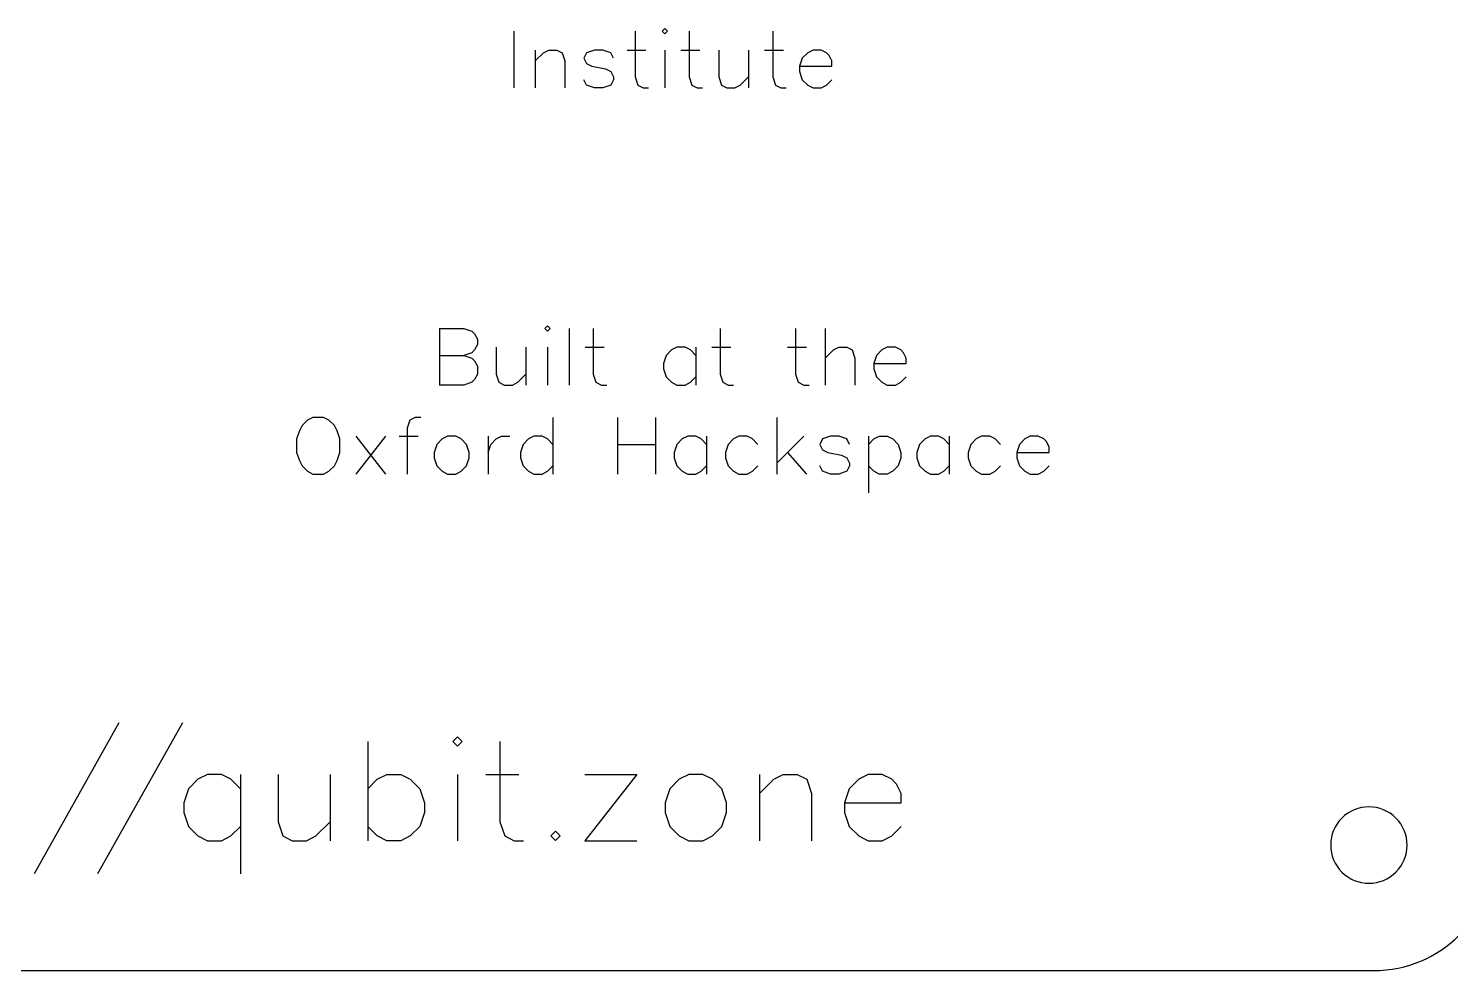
# Model space of a CAD drawing. Extents: x 0 to 398, y 0 to 77.
# Drawn here: x 137.8 to 197.3, y 0 to 39.4 of the extents above; entities that cross this region are included whole.
import ezdxf

# ---------------------------------------------------------------- set-up
doc = ezdxf.new("R2010")
doc.units = 0
doc.layers.get('0').update_dxf_attribs({"true_color": 0xffffff})

msp = doc.modelspace()

# ---------------------------------------------------------------- linework, layer by layer
at = {"color": 7, "true_color": 0xffffff}
for p, q in [((158.088, 39.329), (158.088, 36.959)), ((163.168, 39.329), (163.168, 37.41)), ((164.41, 39.442), (164.297, 39.329)), ((164.297, 39.329), (164.41, 39.217)), ((164.523, 39.329), (164.41, 39.442)), ((164.41, 39.217), (164.523, 39.329)), ((165.426, 39.329), (165.426, 37.41)), ((168.926, 39.329), (168.926, 37.41)), ((158.991, 38.539), (158.991, 36.959)), ((158.991, 38.088), (159.33, 38.426)), ((159.33, 38.426), (159.556, 38.539)), ((159.556, 38.539), (159.894, 38.539)), ((159.894, 38.539), (160.12, 38.426)), ((160.12, 38.426), (160.233, 38.088)), ((161.136, 38.426), (161.023, 38.201)), ((161.023, 38.201), (161.136, 37.975)), ((161.475, 38.539), (161.136, 38.426)), ((161.814, 38.539), (161.475, 38.539)), ((162.152, 38.426), (161.814, 38.539)), ((162.265, 38.201), (162.152, 38.426)), ((162.83, 38.539), (163.62, 38.539)), ((164.41, 38.539), (164.41, 36.959)), ((165.087, 38.539), (165.878, 38.539)), ((166.668, 38.539), (166.668, 37.41)), ((167.91, 38.539), (167.91, 36.959)), ((168.587, 38.539), (169.377, 38.539)), ((170.167, 38.201), (170.054, 37.862)), ((170.393, 38.426), (170.167, 38.201)), ((170.619, 38.539), (170.393, 38.426)), ((170.958, 38.539), (170.619, 38.539)), ((171.183, 38.426), (170.958, 38.539)), ((171.296, 38.313), (171.183, 38.426)), ((171.409, 38.088), (171.296, 38.313)), ((160.233, 38.088), (160.233, 36.959)), ((161.136, 37.975), (161.362, 37.862)), ((161.362, 37.862), (161.926, 37.749)), ((161.926, 37.749), (162.152, 37.636)), ((162.152, 37.636), (162.265, 37.41)), ((170.054, 37.862), (171.409, 37.862)), ((170.054, 37.862), (170.054, 37.636)), ((170.054, 37.636), (170.167, 37.297)), ((171.409, 37.862), (171.409, 38.088)), ((161.136, 37.072), (161.023, 37.297)), ((161.475, 36.959), (161.136, 37.072)), ((161.814, 36.959), (161.475, 36.959)), ((162.152, 37.072), (161.814, 36.959)), ((162.265, 37.297), (162.152, 37.072)), ((162.265, 37.41), (162.265, 37.297)), ((163.168, 37.41), (163.281, 37.072)), ((163.281, 37.072), (163.507, 36.959)), ((163.507, 36.959), (163.733, 36.959)), ((165.426, 37.41), (165.539, 37.072)), ((165.539, 37.072), (165.765, 36.959)), ((165.765, 36.959), (165.99, 36.959)), ((166.668, 37.41), (166.781, 37.072)), ((166.781, 37.072), (167.006, 36.959)), ((167.006, 36.959), (167.345, 36.959)), ((167.345, 36.959), (167.571, 37.072)), ((167.571, 37.072), (167.91, 37.41)), ((168.926, 37.41), (169.038, 37.072)), ((169.038, 37.072), (169.264, 36.959)), ((169.264, 36.959), (169.49, 36.959)), ((170.167, 37.297), (170.393, 37.072)), ((170.393, 37.072), (170.619, 36.959)), ((170.619, 36.959), (170.958, 36.959)), ((170.958, 36.959), (171.183, 37.072)), ((171.183, 37.072), (171.409, 37.297)), ((154.984, 26.884), (154.984, 24.514)), ((154.984, 26.884), (156, 26.884)), ((156, 26.884), (156.338, 26.771)), ((159.499, 26.997), (159.386, 26.884)), ((159.386, 26.884), (159.499, 26.771)), ((159.612, 26.884), (159.499, 26.997)), ((159.499, 26.771), (159.612, 26.884)), ((160.402, 26.884), (160.402, 24.514)), ((161.418, 26.884), (161.418, 24.965)), ((166.724, 26.884), (166.724, 24.965)), ((169.885, 26.884), (169.885, 24.965)), ((171.127, 26.884), (171.127, 24.514)), ((156.338, 26.771), (156.451, 26.659)), ((156.451, 26.659), (156.564, 26.433)), ((156.564, 26.207), (156.451, 25.981)), ((156.564, 26.433), (156.564, 26.207)), ((154.984, 25.755), (156, 25.755)), ((156.338, 25.868), (156, 25.755)), ((156, 25.755), (156.338, 25.643)), ((156.451, 25.981), (156.338, 25.868)), ((156.338, 25.643), (156.451, 25.53)), ((157.354, 26.094), (157.354, 24.965)), ((158.596, 26.094), (158.596, 24.514)), ((159.499, 26.094), (159.499, 24.514)), ((161.08, 26.094), (161.87, 26.094)), ((164.466, 25.755), (164.354, 25.417)), ((164.692, 25.981), (164.466, 25.755)), ((164.918, 26.094), (164.692, 25.981)), ((165.257, 26.094), (164.918, 26.094)), ((165.482, 25.981), (165.257, 26.094)), ((165.708, 25.755), (165.482, 25.981)), ((165.708, 26.094), (165.708, 24.514)), ((166.386, 26.094), (167.176, 26.094)), ((169.546, 26.094), (170.337, 26.094)), ((171.127, 25.643), (171.466, 25.981)), ((171.466, 25.981), (171.691, 26.094)), ((171.691, 26.094), (172.03, 26.094)), ((172.03, 26.094), (172.256, 25.981)), ((172.256, 25.981), (172.369, 25.643)), ((172.369, 25.643), (172.369, 24.514)), ((173.272, 25.755), (173.159, 25.417)), ((173.498, 25.981), (173.272, 25.755)), ((173.723, 26.094), (173.498, 25.981)), ((174.062, 26.094), (173.723, 26.094)), ((174.288, 25.981), (174.062, 26.094)), ((174.401, 25.868), (174.288, 25.981)), ((174.514, 25.643), (174.401, 25.868)), ((174.514, 25.417), (174.514, 25.643)), ((156.451, 25.53), (156.564, 25.304)), ((156.564, 25.304), (156.564, 24.965)), ((164.354, 25.417), (164.354, 25.191)), ((164.354, 25.191), (164.466, 24.852)), ((173.159, 25.417), (174.514, 25.417)), ((173.159, 25.417), (173.159, 25.191)), ((173.159, 25.191), (173.272, 24.852)), ((156, 24.514), (154.984, 24.514)), ((156.338, 24.627), (156, 24.514)), ((156.451, 24.739), (156.338, 24.627)), ((156.564, 24.965), (156.451, 24.739)), ((157.354, 24.965), (157.467, 24.627)), ((157.467, 24.627), (157.693, 24.514)), ((157.693, 24.514), (158.032, 24.514)), ((158.032, 24.514), (158.258, 24.627)), ((158.258, 24.627), (158.596, 24.965)), ((161.418, 24.965), (161.531, 24.627)), ((161.531, 24.627), (161.757, 24.514)), ((161.757, 24.514), (161.983, 24.514)), ((164.466, 24.852), (164.692, 24.627)), ((164.692, 24.627), (164.918, 24.514)), ((164.918, 24.514), (165.257, 24.514)), ((165.257, 24.514), (165.482, 24.627)), ((165.482, 24.627), (165.708, 24.852)), ((166.724, 24.965), (166.837, 24.627)), ((166.837, 24.627), (167.063, 24.514)), ((167.063, 24.514), (167.289, 24.514)), ((169.885, 24.965), (169.998, 24.627)), ((169.998, 24.627), (170.224, 24.514)), ((170.224, 24.514), (170.45, 24.514)), ((173.272, 24.852), (173.498, 24.627)), ((173.498, 24.627), (173.723, 24.514)), ((173.723, 24.514), (174.062, 24.514)), ((174.062, 24.514), (174.288, 24.627)), ((174.288, 24.627), (174.514, 24.852)), ((149.226, 22.82), (149.114, 22.594)), ((149.452, 23.046), (149.226, 22.82)), ((149.678, 23.159), (149.452, 23.046)), ((150.13, 23.159), (149.678, 23.159)), ((150.355, 23.046), (150.13, 23.159)), ((150.581, 22.82), (150.355, 23.046)), ((150.694, 22.594), (150.581, 22.82)), ((153.742, 23.046), (153.629, 22.707)), ((153.629, 22.707), (153.629, 20.788)), ((153.968, 23.159), (153.742, 23.046)), ((154.194, 23.159), (153.968, 23.159)), ((159.725, 23.159), (159.725, 20.788)), ((162.434, 23.159), (162.434, 20.788)), ((164.015, 23.159), (164.015, 20.788)), ((169.095, 23.159), (169.095, 20.788)), ((149.114, 22.594), (149.001, 22.256)), ((149.001, 22.256), (149.001, 21.691)), ((150.807, 22.256), (150.694, 22.594)), ((150.807, 21.691), (150.807, 22.256)), ((151.484, 22.369), (152.726, 20.788)), ((152.726, 22.369), (151.484, 20.788)), ((153.29, 22.369), (154.081, 22.369)), ((154.871, 22.03), (154.758, 21.691)), ((155.097, 22.256), (154.871, 22.03)), ((155.322, 22.369), (155.097, 22.256)), ((155.661, 22.369), (155.322, 22.369)), ((155.887, 22.256), (155.661, 22.369)), ((156.113, 22.03), (155.887, 22.256)), ((156.226, 21.691), (156.113, 22.03)), ((157.016, 22.369), (157.016, 20.788)), ((157.016, 21.691), (157.129, 22.03)), ((157.129, 22.03), (157.354, 22.256)), ((157.354, 22.256), (157.58, 22.369)), ((157.58, 22.369), (157.919, 22.369)), ((158.483, 22.03), (158.37, 21.691)), ((158.709, 22.256), (158.483, 22.03)), ((158.935, 22.369), (158.709, 22.256)), ((159.274, 22.369), (158.935, 22.369)), ((159.499, 22.256), (159.274, 22.369)), ((159.725, 22.03), (159.499, 22.256)), ((162.434, 22.03), (164.015, 22.03)), ((164.918, 22.03), (164.805, 21.691)), ((165.144, 22.256), (164.918, 22.03)), ((165.37, 22.369), (165.144, 22.256)), ((165.708, 22.369), (165.37, 22.369)), ((165.934, 22.256), (165.708, 22.369)), ((166.16, 22.03), (165.934, 22.256)), ((166.16, 22.369), (166.16, 20.788)), ((167.063, 22.03), (166.95, 21.691)), ((167.289, 22.256), (167.063, 22.03)), ((167.514, 22.369), (167.289, 22.256)), ((167.853, 22.369), (167.514, 22.369)), ((168.079, 22.256), (167.853, 22.369)), ((168.305, 22.03), (168.079, 22.256)), ((170.224, 22.369), (169.095, 21.24)), ((171.014, 22.256), (170.901, 22.03)), ((170.901, 22.03), (171.014, 21.804)), ((171.353, 22.369), (171.014, 22.256)), ((171.691, 22.369), (171.353, 22.369)), ((172.03, 22.256), (171.691, 22.369)), ((172.143, 22.03), (172.03, 22.256)), ((172.933, 22.369), (172.933, 19.998)), ((172.933, 22.03), (173.159, 22.256)), ((173.159, 22.256), (173.385, 22.369)), ((173.385, 22.369), (173.723, 22.369)), ((173.723, 22.369), (173.949, 22.256)), ((173.949, 22.256), (174.175, 22.03)), ((174.175, 22.03), (174.288, 21.691)), ((175.078, 22.03), (174.965, 21.691)), ((175.304, 22.256), (175.078, 22.03)), ((175.53, 22.369), (175.304, 22.256)), ((175.868, 22.369), (175.53, 22.369)), ((176.094, 22.256), (175.868, 22.369)), ((176.32, 22.03), (176.094, 22.256)), ((176.32, 22.369), (176.32, 20.788)), ((177.223, 22.03), (177.11, 21.691)), ((177.449, 22.256), (177.223, 22.03)), ((177.674, 22.369), (177.449, 22.256)), ((178.013, 22.369), (177.674, 22.369)), ((178.239, 22.256), (178.013, 22.369)), ((178.465, 22.03), (178.239, 22.256)), ((179.255, 22.03), (179.142, 21.691)), ((179.481, 22.256), (179.255, 22.03)), ((179.706, 22.369), (179.481, 22.256)), ((180.045, 22.369), (179.706, 22.369)), ((180.271, 22.256), (180.045, 22.369)), ((180.384, 22.143), (180.271, 22.256)), ((180.497, 21.917), (180.384, 22.143)), ((149.001, 21.691), (149.114, 21.353)), ((150.694, 21.353), (150.807, 21.691)), ((154.758, 21.691), (154.758, 21.466)), ((154.758, 21.466), (154.871, 21.127)), ((156.113, 21.127), (156.226, 21.466)), ((156.226, 21.466), (156.226, 21.691)), ((158.37, 21.691), (158.37, 21.466)), ((158.37, 21.466), (158.483, 21.127)), ((164.805, 21.691), (164.805, 21.466)), ((164.805, 21.466), (164.918, 21.127)), ((166.95, 21.691), (166.95, 21.466)), ((166.95, 21.466), (167.063, 21.127)), ((169.546, 21.691), (170.337, 20.788)), ((171.014, 21.804), (171.24, 21.691)), ((171.24, 21.691), (171.804, 21.578)), ((171.804, 21.578), (172.03, 21.466)), ((172.03, 21.466), (172.143, 21.24)), ((174.288, 21.466), (174.175, 21.127)), ((174.288, 21.691), (174.288, 21.466)), ((174.965, 21.691), (174.965, 21.466)), ((174.965, 21.466), (175.078, 21.127)), ((177.11, 21.691), (177.11, 21.466)), ((177.11, 21.466), (177.223, 21.127)), ((179.142, 21.691), (180.497, 21.691)), ((179.142, 21.691), (179.142, 21.466)), ((179.142, 21.466), (179.255, 21.127)), ((180.497, 21.691), (180.497, 21.917)), ((149.114, 21.353), (149.226, 21.127)), ((149.226, 21.127), (149.452, 20.901)), ((149.452, 20.901), (149.678, 20.788)), ((150.13, 20.788), (150.355, 20.901)), ((150.355, 20.901), (150.581, 21.127)), ((150.581, 21.127), (150.694, 21.353)), ((154.871, 21.127), (155.097, 20.901)), ((155.097, 20.901), (155.322, 20.788)), ((155.661, 20.788), (155.887, 20.901)), ((155.887, 20.901), (156.113, 21.127)), ((158.483, 21.127), (158.709, 20.901)), ((158.709, 20.901), (158.935, 20.788)), ((159.274, 20.788), (159.499, 20.901)), ((159.499, 20.901), (159.725, 21.127)), ((164.918, 21.127), (165.144, 20.901)), ((165.144, 20.901), (165.37, 20.788)), ((165.708, 20.788), (165.934, 20.901)), ((165.934, 20.901), (166.16, 21.127)), ((167.063, 21.127), (167.289, 20.901)), ((167.289, 20.901), (167.514, 20.788)), ((167.853, 20.788), (168.079, 20.901)), ((168.079, 20.901), (168.305, 21.127)), ((171.014, 20.901), (170.901, 21.127)), ((171.353, 20.788), (171.014, 20.901)), ((172.03, 20.901), (171.691, 20.788)), ((172.143, 21.127), (172.03, 20.901)), ((172.143, 21.24), (172.143, 21.127)), ((173.159, 20.901), (172.933, 21.127)), ((173.385, 20.788), (173.159, 20.901)), ((173.949, 20.901), (173.723, 20.788)), ((174.175, 21.127), (173.949, 20.901)), ((175.078, 21.127), (175.304, 20.901)), ((175.304, 20.901), (175.53, 20.788)), ((175.868, 20.788), (176.094, 20.901)), ((176.094, 20.901), (176.32, 21.127)), ((177.223, 21.127), (177.449, 20.901)), ((177.449, 20.901), (177.674, 20.788)), ((178.013, 20.788), (178.239, 20.901)), ((178.239, 20.901), (178.465, 21.127)), ((179.255, 21.127), (179.481, 20.901)), ((179.481, 20.901), (179.706, 20.788)), ((180.045, 20.788), (180.271, 20.901)), ((180.271, 20.901), (180.497, 21.127)), ((149.678, 20.788), (150.13, 20.788)), ((155.322, 20.788), (155.661, 20.788)), ((158.935, 20.788), (159.274, 20.788)), ((165.37, 20.788), (165.708, 20.788)), ((167.514, 20.788), (167.853, 20.788)), ((171.691, 20.788), (171.353, 20.788)), ((173.723, 20.788), (173.385, 20.788)), ((175.53, 20.788), (175.868, 20.788)), ((177.674, 20.788), (178.013, 20.788)), ((179.706, 20.788), (180.045, 20.788)), ((141.564, 10.377), (138.008, 4.055)), ((144.217, 10.377), (140.661, 4.055)), ((151.981, 9.587), (151.981, 5.438)), ((155.734, 9.784), (155.537, 9.587)), ((155.537, 9.587), (155.734, 9.389)), ((155.932, 9.587), (155.734, 9.784)), ((155.734, 9.389), (155.932, 9.587)), ((157.512, 9.587), (157.512, 6.228)), ((144.869, 8.006), (144.474, 7.611)), ((145.264, 8.204), (144.869, 8.006)), ((145.857, 8.204), (145.264, 8.204)), ((146.252, 8.006), (145.857, 8.204)), ((146.647, 7.611), (146.252, 8.006)), ((146.647, 8.204), (146.647, 4.055)), ((148.227, 8.204), (148.227, 6.228)), ((150.4, 8.204), (150.4, 5.438)), ((151.981, 7.611), (152.376, 8.006)), ((152.376, 8.006), (152.771, 8.204)), ((152.771, 8.204), (153.364, 8.204)), ((153.364, 8.204), (153.759, 8.006)), ((153.759, 8.006), (154.154, 7.611)), ((155.734, 8.204), (155.734, 5.438)), ((156.92, 8.204), (158.303, 8.204)), ((163.241, 8.204), (161.068, 5.438)), ((161.068, 8.204), (163.241, 8.204)), ((165.019, 8.006), (164.624, 7.611)), ((165.415, 8.204), (165.019, 8.006)), ((166.007, 8.204), (165.415, 8.204)), ((166.402, 8.006), (166.007, 8.204)), ((166.797, 7.611), (166.402, 8.006)), ((168.378, 8.204), (168.378, 5.438)), ((168.378, 7.413), (168.971, 8.006)), ((168.971, 8.006), (169.366, 8.204)), ((169.366, 8.204), (169.958, 8.204)), ((169.958, 8.204), (170.353, 8.006)), ((170.353, 8.006), (170.551, 7.413)), ((172.527, 8.006), (172.131, 7.611)), ((172.922, 8.204), (172.527, 8.006)), ((173.514, 8.204), (172.922, 8.204)), ((173.909, 8.006), (173.514, 8.204)), ((174.107, 7.809), (173.909, 8.006)), ((174.305, 7.413), (174.107, 7.809)), ((144.474, 7.611), (144.276, 7.018)), ((154.154, 7.611), (154.351, 7.018)), ((164.624, 7.611), (164.427, 7.018)), ((166.995, 7.018), (166.797, 7.611)), ((170.551, 7.413), (170.551, 5.438)), ((172.131, 7.611), (171.934, 7.018)), ((174.305, 7.018), (174.305, 7.413)), ((144.276, 7.018), (144.276, 6.623)), ((144.276, 6.623), (144.474, 6.031)), ((154.351, 6.623), (154.154, 6.031)), ((154.351, 7.018), (154.351, 6.623)), ((164.427, 7.018), (164.427, 6.623)), ((164.427, 6.623), (164.624, 6.031)), ((166.797, 6.031), (166.995, 6.623)), ((166.995, 6.623), (166.995, 7.018)), ((171.934, 7.018), (174.305, 7.018)), ((171.934, 7.018), (171.934, 6.623)), ((171.934, 6.623), (172.131, 6.031)), ((144.474, 6.031), (144.869, 5.635)), ((146.252, 5.635), (146.647, 6.031)), ((148.227, 6.228), (148.425, 5.635)), ((149.808, 5.635), (150.4, 6.228)), ((152.376, 5.635), (151.981, 6.031)), ((154.154, 6.031), (153.759, 5.635)), ((157.512, 6.228), (157.71, 5.635)), ((164.624, 6.031), (165.019, 5.635)), ((166.402, 5.635), (166.797, 6.031)), ((172.131, 6.031), (172.527, 5.635)), ((173.909, 5.635), (174.305, 6.031)), ((144.869, 5.635), (145.264, 5.438)), ((145.264, 5.438), (145.857, 5.438)), ((145.857, 5.438), (146.252, 5.635)), ((148.425, 5.635), (148.82, 5.438)), ((148.82, 5.438), (149.413, 5.438)), ((149.413, 5.438), (149.808, 5.635)), ((152.771, 5.438), (152.376, 5.635)), ((153.364, 5.438), (152.771, 5.438)), ((153.759, 5.635), (153.364, 5.438)), ((157.71, 5.635), (158.105, 5.438)), ((158.105, 5.438), (158.5, 5.438)), ((159.832, 5.841), (159.634, 5.643)), ((159.634, 5.643), (159.832, 5.446)), ((160.029, 5.643), (159.832, 5.841)), ((159.832, 5.446), (160.029, 5.643)), ((161.068, 5.438), (163.241, 5.438)), ((165.019, 5.635), (165.415, 5.438)), ((165.415, 5.438), (166.007, 5.438)), ((166.007, 5.438), (166.402, 5.635)), ((172.527, 5.635), (172.922, 5.438)), ((172.922, 5.438), (173.514, 5.438)), ((173.514, 5.438), (173.909, 5.635))]:
    msp.add_line(p, q, dxfattribs=at)
at = {"color": 1, "true_color": 0xff0000}
for p, q in [((195.483, 5.254), (195.483, 5.254)), ((104.585, 0), (194.094, 0))]:
    msp.add_line(p, q, dxfattribs=at)
for points in [[(193.883, 6.854), (193.458, 6.854), (193.051, 6.685), (192.751, 6.385)], [(195.014, 6.385), (194.714, 6.685), (194.307, 6.854), (193.883, 6.854)], [(192.751, 6.385), (192.451, 6.085), (192.283, 5.678), (192.283, 5.254)], [(195.483, 5.254), (195.483, 5.678), (195.314, 6.085), (195.014, 6.385)], [(192.283, 5.254), (192.283, 4.829), (192.451, 4.422), (192.751, 4.122)], [(194.094, 0), (196.878, 0), (199.119, 2.245), (199.119, 5.033)], [(195.014, 4.122), (195.314, 4.422), (195.483, 4.829), (195.483, 5.254)], [(192.751, 4.122), (193.051, 3.822), (193.458, 3.654), (193.883, 3.654)], [(193.883, 3.654), (194.307, 3.654), (194.714, 3.822), (195.014, 4.122)]]:
    msp.add_open_spline(points, degree=3, dxfattribs=at)

doc.saveas('drawing.dxf')
